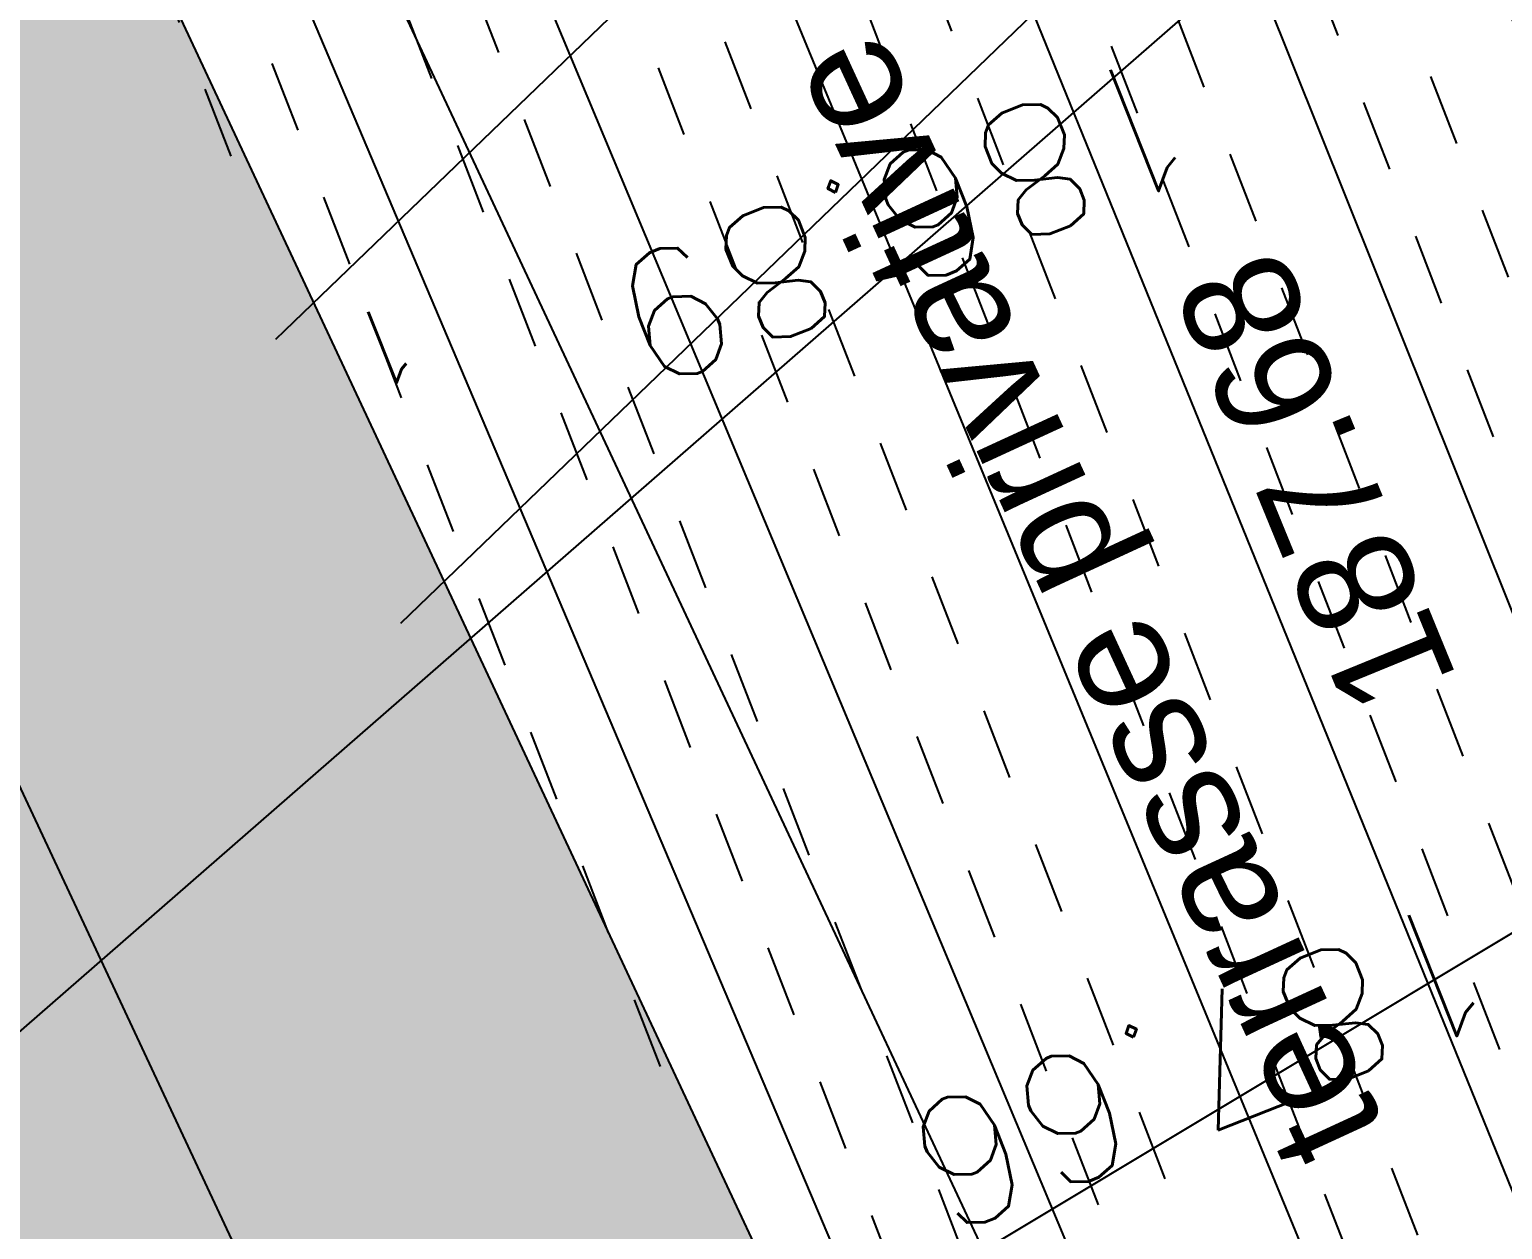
# Model space of a CAD drawing. Header units: centimetres. Extents: x 212517 to 243222, y -357108 to -330212.
# Drawn here: x 231219.6 to 231604.7, y -342521.8 to -342208 of the extents above; entities that cross this region are included whole.
import ezdxf
from ezdxf.enums import TextEntityAlignment as Align
from ezdxf.lldxf.tags import DXFTag

# ---------------------------------------------------------------- set-up
doc = ezdxf.new("R2010")
doc.units = ezdxf.units.CM
for name, color, linetype, plot in [('Fond topo - N', 252, 'Continuous', False), ('Fond topo - NCACHE', 252, 'Continuous', False), ('Fond topo - ZCACHE', 252, 'Continuous', False)]:
    doc.layers.add(name, color=color, linetype=linetype, plot=plot)
doc.layers.add('Fond topo - P', color=252, linetype='Continuous', lineweight=50)
doc.layers.add('Fond topo - PSEUIL', color=252, linetype='Continuous', lineweight=50)
for name, color, linetype in [('Fond topo - Z', 252, 'Continuous'), ('Fond topo - ZSEUIL', 252, 'Continuous'), ('prlm-VRD', 2, 'Continuous'), ('SA - bât E', 252, 'Continuous'), ('SA - EBC', 252, 'Continuous'), ('SA - enrobé', 252, 'Continuous'), ('SA - EU-réso', 252, 'EU'), ('SA - GAZ-réso', 252, 'Texte-GAZ'), ('SA - platelage bois', 252, 'Continuous')]:
    doc.layers.add(name, color=color, linetype=linetype)
doc.styles.add('Arial', font='arial.ttf')
doc.styles.add('Lignes', font='arial.ttf', dxfattribs={"height": 0.35})
doc.styles.add('SIMPLEX', font='simplex_.ttf', dxfattribs={"height": 1.25})
tags = doc.linetypes.add('CACHE2', pattern=[4.762499928474426, 3.174999952316284, -1.587499976158142]).pattern_tags.tags
tags[6:7] = [DXFTag(74, 4), DXFTag(75, 0), DXFTag(340, '0'), DXFTag(46, 0.0), DXFTag(50, 0.0), DXFTag(44, 0.0), DXFTag(45, 0.0)]
tags[4:5] = [DXFTag(74, 4), DXFTag(75, 0), DXFTag(340, '0'), DXFTag(46, 0.0), DXFTag(50, 0.0), DXFTag(44, 0.0), DXFTag(45, 0.0)]
tags = doc.linetypes.add('EU', pattern='A,5,-0.25,["EU",Lignes,S=1,R=0,X=0,Y=-0.18],-1.25', length=6.5).pattern_tags.tags
tags[15:16] = [DXFTag(74, 4), DXFTag(75, 0), DXFTag(340, '0'), DXFTag(46, 0.0), DXFTag(50, 0.0), DXFTag(44, 0.0), DXFTag(45, 0.0)]
tags[4:5] = [DXFTag(74, 4), DXFTag(75, 0), DXFTag(340, '0'), DXFTag(46, 0.0), DXFTag(50, 0.0), DXFTag(44, 0.0), DXFTag(45, 0.0)]
tags = doc.linetypes.add('Texte-GAZ', pattern='A,5,-0.25,["GAZ",Lignes,S=1,R=0,X=0,Y=-0.18],-1.25', length=6.5).pattern_tags.tags
tags[15:16] = [DXFTag(74, 4), DXFTag(75, 0), DXFTag(340, '0'), DXFTag(46, 0.0), DXFTag(50, 0.0), DXFTag(44, 0.0), DXFTag(45, 0.0)]
tags[4:5] = [DXFTag(74, 4), DXFTag(75, 0), DXFTag(340, '0'), DXFTag(46, 0.0), DXFTag(50, 0.0), DXFTag(44, 0.0), DXFTag(45, 0.0)]

# ---------------------------------------------------------------- blocks, each defined once
blk = doc.blocks.new('PTOPO')
at = {"layer": 'Fond topo - NCACHE', "style": 'SIMPLEX'}
blk.add_attdef('MAT', text='', height=0.34, dxfattribs=at).set_placement((0.09999999986030161, -0.09999999962747097), align=Align.TOP_LEFT)
at = {"layer": 'Fond topo - ZCACHE', "style": 'SIMPLEX'}
blk.add_attdef('ALT', (0.09999999986030161, 0.09999999962747097), '', height=0.34, dxfattribs=at)
blk = doc.blocks.new('A$C1F970F0F')
at = {"layer": 'SA - bât E'}
h = blk.add_hatch(dxfattribs=at)
h.set_pattern_fill('ARDOISES4', color=256, scale=40.00000059999999, angle=-255.523604463151, style=0, pattern_type=2)
h.set_pattern_definition([(194.476395536849, (-277130161.1279894, -473864756.7787022), (-28.73078359319865, -48.72927426220082), [20.00000029999999, -20.00000029999999]), (194.476395536849, (-277130161.5279592, -473864755.2295011), (-28.73078359319865, -48.72927426220082), [20.00000029999999, -20.00000029999999]), (104.476395536849, (-277130180.4930039, -473864761.7783249), (-48.72927426220082, 28.73078359319865), [19.20000028799999, -20.800000312]), (104.476395536849, (-277130185.6926115, -473864741.6387098), (-48.72927426220082, 28.73078359319865), [19.20000028799999, -20.800000312]), (194.476395536849, (-277130185.2926416, -473864743.187911), (-28.73078359319865, -48.72927426220082), [20.00000029999999, -20.00000029999999]), (194.476395536849, (-277130185.6926115, -473864741.6387098), (-28.73078359319865, -48.72927426220082), [20.00000029999999, -20.00000029999999]), (104.476395536849, (-277130161.5279592, -473864755.2295011), (-48.72927426220082, 28.73078359319865), [38.40000057599999, -1.600000023999999])])
h.paths.add_polyline_path([(3894.158409256344, 7295.289658477819), (3891.059177244926, 7299.911205017861, -0.1009790743820487), (3887.328715366899, 7311.949404441553), (3885.834567499327, 7312.28027791657, -0.08124378257747558), (3871.112975300595, 7318.43376797852), (3883.411952209948, 7337.280680041151)])
h.paths.add_polyline_path([(4263.871506176062, 5850.661861870922), (4268.222820446937, 5833.659408768248), (4392.311239579913, 5348.792681197093), (4403.412384314286, 5305.415742579001, 0.2295057473976553), (4400.983939670979, 5278.034961560322), (4401.344410907905, 5277.127972714791, 0.1186542678047768), (4387.550162488463, 5258.559841698173), (4271.773479733791, 5322.631894884073), (4144.459658157512, 5820.101655121211)])
h.paths.add_polyline_path([(3792.020507308443, 7197.232727822652), (3871.112975300595, 7318.43376797852, 0.08904084685957374), (3887.328715280253, 7311.949403984024), (3887.44042460756, 7310.979822037581, 0.1379492769130424), (3894.158409256344, 7295.289658477819), (4037.027645911516, 6737.038213737584), (3917.615797761254, 6706.478006918029)])
h.paths.add_polyline_path([(4400.348076652384, 5279.880236559031), (4400.073294571393, 5280.816753393781), (4399.827639263816, 5281.761328394186), (4399.611346335195, 5282.713056554491), (4399.42462328581, 5283.671024731639), (4399.267648715508, 5284.634314829057), (4399.1405736554, 5285.60200307053), (4399.043519580353, 5286.57316189319), (4398.976579661655, 5287.546859805075), (4398.939818147234, 5288.522163493044), (4398.933270155778, 5289.498137861768), (4398.956942096114, 5290.473846996965, -0.03097544094256945), (4399.352940402355, 5294.355344840445), (4399.526792909746, 5295.31573225471), (4399.730296349298, 5296.270276831204), (4399.963255464456, 5297.218063026687), (4400.225446800973, 5298.158182438927), (4400.516619244183, 5299.089733515376), (4400.836493318109, 5300.01182310771), (4403.412384314286, 5305.415742579001), (4419.999717337565, 5240.601911349615), (4387.550162488463, 5258.559841698173, -0.1108113214576719), (4400.184786791218, 5276.129359993643), (4401.344411004957, 5277.127972601624), (4400.983939670979, 5278.034961560322), (4400.651722044839, 5278.952676322647)])
h = blk.add_hatch(dxfattribs=at)
h.set_pattern_fill('TUILE3', color=256, scale=30.0000012, angle=-255.523604463151, style=0, pattern_type=2)
h.set_pattern_definition([(104.476395536849, (-277130161.1279894, -473864756.7787022), (-36.5469566103245, 21.54808823360117), [6.000000239999999, -24.00000096]), (149.476395536849, (-277130167.0325153, -473864745.9096367), (-29.04752241429958, -7.499434186383175), [8.485281639411253, -33.94112685764502]), (194.476395536849, (-277130174.3419067, -473864741.600019), (-21.54808823360117, -36.5469566103245), []), (239.476395536849, (-277130170.032289, -473864734.2906277), (7.499434186383174, -29.04752241429958), [8.485281639411252, -33.94112685764501]), (131.041446736849, (-277130162.6278762, -473864750.9691978), (-7.49943421129677, 29.04752240911624), [6.70800026832, -60.37404172496157]), (77.91134433684897, (-277130170.032289, -473864734.2906277), (-7.499434162074093, 29.04752242182446), [6.70800026832, -60.37404172496157])])
h.paths.add_polyline_path([(3548.362417645255, 5722.975305923487), (3345.988932395476, 6513.735396718293), (3792.020507308443, 7197.232727822652), (3917.615797761254, 6706.478006918029), (3420.979609354826, 6579.377515196006), (3647.823469613824, 5693.001163425181), (3647.955665290863, 5693.006860332644), (4144.459658157512, 5820.101655121211), (4271.773479733791, 5322.631894884073)])
at = {"layer": 'SA - EBC'}
h = blk.add_hatch(dxfattribs=at)
h.set_pattern_fill('_USER', color=256, scale=74.99999999999999, angle=-325.7236014113932, style=0, pattern_type=0)
h.set_pattern_definition([(34.27639858860678, (-277130161.1279894, -473864756.7787022), (-42.238928459823, 61.97477650275113), [])])
edge = h.paths.add_edge_path()
edge.add_line((5801.470568619522, -3162.013069131843), (4083.559282644929, -3271.123614088357))
edge.add_line((4083.559282644929, -3271.123614088356), (4014.481307725509, -3717.332461968055))
edge.add_line((4014.48130772551, -3717.332461968055), (3135.517961824245, -3810.19300101904))
edge.add_line((3135.517961824245, -3810.19300101904), (2274.245008604417, -3693.648081323564))
edge.add_line((2274.245008604417, -3693.648081323564), (1554.636776175834, -3420.099318784944))
edge.add_arc((2508.775769578408, -2315.674454232369), 1459.498372788833, 157.1868533427094, 229.1754823893534, ccw=False)
edge.add_arc((1966.013830892235, -2087.371785851423), 870.6752834691503, 94.3015183869224, 157.1868533106914, ccw=False)
edge.add_line((1900.708697991695, -1219.149067345796), (2859.239020416566, -1223.495634912559))
edge.add_arc((3100.860739749298, 1265.329539486049), 2500.526305395239, 264.4549516394795, 302.9422754293212)
edge.add_arc((4209.331858878893, -445.3369775435177), 462.1229708170858, 302.9422754305585, 376.8336969250394)
edge.add_arc((2214.122706379954, -1049.006753214115), 2546.655714682971, 16.8336969158998, 38.14703645440247)
edge.add_arc((3041.32627014761, -399.2990096244524), 1494.806919462396, 38.14703657403813, 72.97328584086019)
edge.add_line((3479.031970107599, 1029.988031775616), (2182.437305702805, 1414.38613606858))
edge.add_line((2182.437305702805, 1414.38613606858), (1056.590900019184, 1822.819186472099))
edge.add_arc((1766.412018482452, 3779.442320525911), 2081.398594438606, 212.7495497786225, 250.0603089288685, ccw=False)
edge.add_line((15.86575126143373, 2653.472571668582), (-104.0907319930869, 3091.26353710603))
edge.add_line((-104.0907319930869, 3091.26353710603), (-169.6986146466322, 3639.54836895815))
edge.add_line((-169.6986146466322, 3639.548368958149), (-35.58090533515337, 6158.014854826562))
edge.add_arc((-194.3533792400212, 7143.826589584332), 998.5156357593988, 279.1493507374978, 373.962283499627)
edge.add_arc((2392.201579171132, 7786.918955579627), 1666.786287877102, 172.6269749467245, 193.9622835974407, ccw=False)
edge.add_arc((-45.50651600643437, 8102.354993671941), 791.2455775503726, -7.373025019439765, 16.43829965925021)
edge.add_line((713.3969204091394, 8326.263765657093), (486.7428317772967, 9142.81155059313))
edge.add_line((486.7428317772967, 9142.811550593131), (1338.845530021721, 9564.23852196786))
edge.add_line((1338.845530021721, 9564.23852196786), (1632.623584095551, 8945.24637913095))
edge.add_line((1632.623584095551, 8945.246379130947), (1394.029444699765, 8829.874494032001))
edge.add_line((1394.029444699765, 8829.874494032001), (1731.997733793977, 8131.230781666551))
edge.add_arc((1233.216649704336, 7889.945865525577), 554.0766919865823, -19.640967550384175, 25.815335324856676, ccw=False)
edge.add_line((1755.055695752756, 7703.706797235046), (1558.214479468655, 6807.520788570679))
edge.add_line((1558.214479468655, 6807.52078857068), (1570.021725572625, 6609.158708993335))
edge.add_line((1570.021725572625, 6609.158708993335), (1852.913141606868, 5734.125706863067))
edge.add_line((1852.913141606869, 5734.125706863067), (2726.748207475315, 4020.986816292172))
edge.add_line((2726.748207475315, 4020.986816292172), (3802.352916265851, 4004.947770972833))
edge.add_arc((8355.58168857983, 5950.706307988518), 4951.552134169374, 203.138762427905, 230.8301436200186)
edge.add_arc((13583.66465597079, 12367.85935474512), 13228.79229856088, 230.8301435441083, 233.1638398044412)
edge.add_line((5652.622255943647, 1780.153648245416), (4998.697813068342, 1820.441475819727))
edge.add_line((4998.697813068342, 1820.441475819727), (4863.841220233488, 767.0816613875431))
edge.add_line((4863.841220233488, 767.0816613875434), (5595.355488733695, 631.185878681516))
edge.add_line((5595.355488733695, 631.1858786815158), (5852.747939948536, -2020.707044821664))
edge.add_line((5852.747939948536, -2020.707044821665), (5881.394298709887, -2966.563612924887))
edge.add_line((5881.394298709887, -2966.563612924887), (5801.470568619523, -3162.013069131842))
at = {"layer": 'SA - platelage bois'}
h = blk.add_hatch(dxfattribs=at)
h.set_pattern_fill('PASSERELLE', color=256, scale=150, angle=-79.57359988551433, style=0, pattern_type=2)
h.set_pattern_definition([(280.4264001144857, (-277130161.1279894, -473864756.7787022), (55.32121061969438, 10.17969329456503), []), (280.4264001144857, (-277130142.6875859, -473864753.3854711), (55.32121061969438, 10.17969329456503), [18.75, -18.75]), (280.4264001144857, (-277130124.2471823, -473864749.99224), (55.32121061969438, 10.17969329456503), [18.75, -18.75])])
edge = h.paths.add_edge_path()
edge.add_line((3907.529057229826, 7249.205727388453), (4246.586033064704, 7336.041014818704))
edge.add_line((4246.586033064704, 7336.041014818704), (4370.636443781646, 6851.673906558578))
edge.add_line((4370.636443781646, 6851.673906558578), (4030.50573531516, 6764.052113881562))
at = {"layer": 'SA - bât E', "linetype": 'CACHE2', "ltscale": 0.4000000059604645, "elevation": 9.999999999999998e-08, "flags": 128}
blk.add_lwpolyline([(2974.659767008017, 4829.006726932591), (2418.213405283731, 7003.281557872304), (3925.437278428904, 7389.014413898778), (4481.883640130314, 5214.739582963398)], close=True, dxfattribs=at)
at = {"layer": 'SA - bât E', "ltscale": 2.539999961853027, "elevation": 9.999999999999998e-08, "flags": 128}
for points in [[(4263.871506193392, 5850.661861962427), (4419.999717337565, 5240.601911349615), (3015.608395762265, 4881.186243193044), (2479.020630617319, 6977.865011793075), (3883.411952209948, 7337.280680041151), (4037.027645911516, 6737.038213737584)], [(4144.459658174841, 5820.101655212717), (4271.966155124646, 5321.879029708442), (3105.600049591822, 5023.379425859004), (2626.452881919286, 6898.937473326853), (3792.020507325773, 7197.232727914158), (3917.615797875636, 6706.478006896367)]]:
    blk.add_lwpolyline(points, dxfattribs=at)
at = {"layer": 'SA - enrobé'}
blk.add_lwpolyline([(5619.663738791809, 6787.760315419366), (5577.685094646538, 6928.055868523123), (5474.990457363971, 7226.701774622104), (5414.409868809304, 7376.463123443833), (2942.037605992797, 6464.210352506944), (5208.721516685753, 7792.41077509116), (5036.878139816149, 8084.792131385706), (4732.988927573129, 7990.392504008872), (4514.897665403416, 8431.115126360883), (4577.63629523324, 8462.16129066746), (4268.816407086679, 9086.229901057077), (4672.137325614395, 9285.810051930792), (5103.434905276638, 8782.851782030684), (5193.061519410154, 8827.203445430448), (5616.481459360119, 8872.084400317204), (5900.497056554697, 8590.419456090678), (6360.210637578124, 9053.969607238887)], dxfattribs=at)
at = {"layer": 'SA - EU-réso', "ltscale": 0.75, "elevation": 9.999999999999998e-08, "flags": 128}
blk.add_lwpolyline([(3919.467424094437, 7144.002425751642), (5410.992915480795, 8120.135924576459)], dxfattribs=at)
at = {"layer": 'SA - GAZ-réso', "ltscale": 0.75, "elevation": 9.999999999999998e-08, "flags": 128}
blk.add_lwpolyline([(3937.753347925169, 7064.93969893315), (6099.762754711684, 8481.140260751581), (7456.981142001667, 8814.392517415643), (7497.083307229105, 9121.29084679752)], dxfattribs=at)
at = {"layer": 'Fond topo - P', "ltscale": 2}
ref = blk.add_blockref('PTOPO', (4024.67680267782, 7162.76785646075), dxfattribs=dict(at, xscale=99.99999999999996, yscale=99.99999999999996, zscale=99.99999999999996, rotation=271.3984801435696))
ref.add_attrib('MAT', '1', (3953.799319817259, 7148.319713481203), dxfattribs={"layer": 'Fond topo - N', "color": 0, "ltscale": 2, "height": 20, "rotation": 190.8910824162669, "style": 'SIMPLEX'})
ref.add_attrib('ALT', '186.89', (4162.737478435863, 7175.587660056099), dxfattribs={"layer": 'Fond topo - Z', "color": 0, "ltscale": 2, "height": 33.99999999999999, "rotation": 190.8910824162669, "style": 'SIMPLEX'})
at = {"layer": 'Fond topo - PSEUIL', "ltscale": 2}
ref = blk.add_blockref('PTOPO', (4043.736268921979, 6873.385775791403), dxfattribs=dict(at, xscale=99.99999999999999, yscale=99.99999999999999, zscale=99.99999999999999, rotation=271.3255155115261))
ref.add_attrib('MAT', '1', (3972.840444289976, 6859.027904973618), dxfattribs={"layer": 'Fond topo - N', "color": 0, "ltscale": 2, "height": 20, "rotation": 190.8181177718247, "style": 'SIMPLEX'})
ref.add_attrib('ALT', '187.66', (4198.253212634477, 6943.943973079461), dxfattribs={"layer": 'Fond topo - ZSEUIL', "color": 0, "ltscale": 2, "height": 33.99999999999999, "rotation": 190.8181177718247, "style": 'SIMPLEX'})
at = {"layer": 'SA - bât E', "style": 'Arial'}
for s, rotation, width, p in [('terrasse privative', 104.0197066705381, 0.9860000014305115, (4166.486240905479, 6886.96452738306)), ('187.68', 101.5582435470305, 0.9545000195503235, (4206.608861051369, 6998.82511879316))]:
    blk.add_text(s, height=30.3030599, rotation=rotation, dxfattribs=dict(at, width=width)).set_placement(p)

msp = doc.modelspace()

# ---------------------------------------------------------------- block references
at = {"layer": 'prlm-VRD', "rotation": 10.72360141139323}
msp.add_blockref('A$C1F970F0F', (228762.2467792132, -350037.5300254133), dxfattribs=at)

doc.saveas('drawing.dxf')
